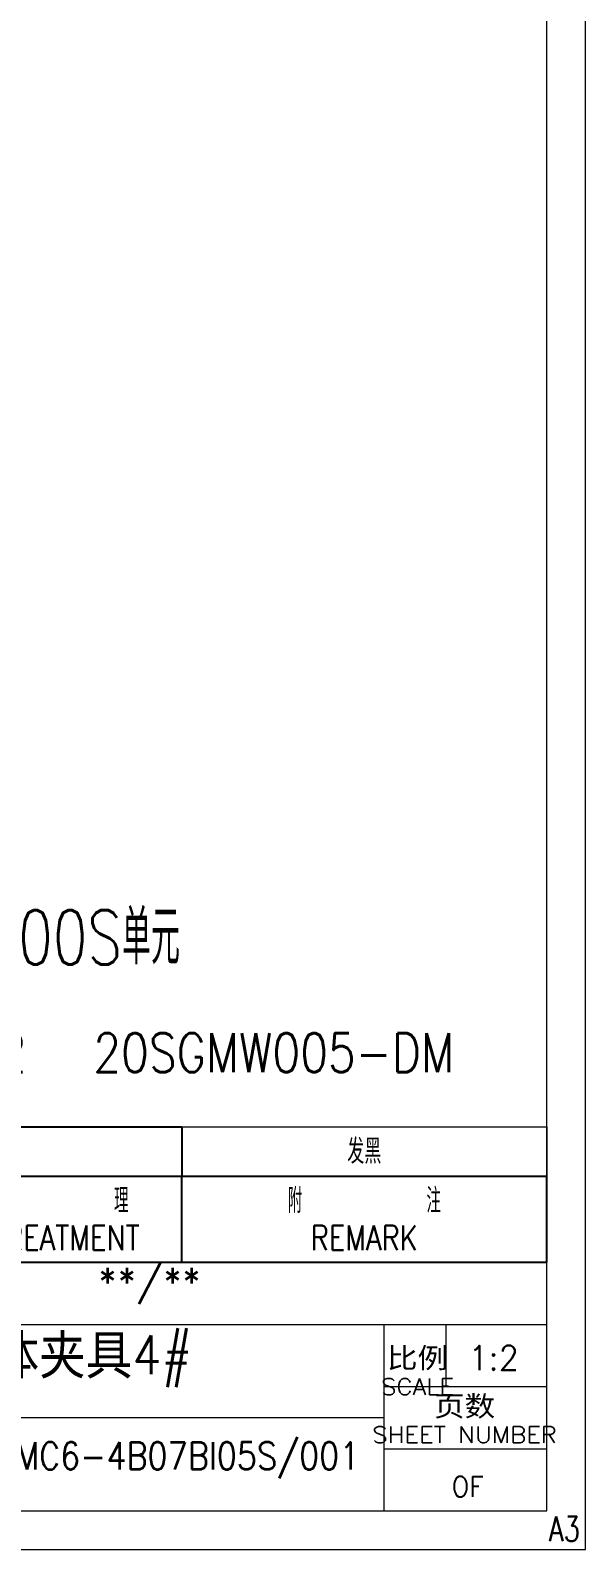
# Model space of a CAD drawing. Header units: millimetres. Extents: x 0 to 420, y 0 to 297.
# Drawn here: x 348.5 to 420, y 0 to 195.6 of the extents above; entities that cross this region are included whole.
import ezdxf

# ---------------------------------------------------------------- set-up
doc = ezdxf.new("R2010")
doc.units = ezdxf.units.MM
doc.layers.add('101', color=7, linetype='Continuous', true_color=0xffffff)
doc.styles.add('chinesefs', font='simplex.shx', dxfattribs={"bigfont": 'gbcbig.shx'})
doc.styles.add('hzdkt', font='simplex.shx')

# ---------------------------------------------------------------- blocks, each defined once
blk = doc.blocks.new('TabularNote1')
at = {"layer": '101', "color": 72, "linetype": 'Continuous', "lineweight": 25}
for p, q in [((235, 54.46), (243, 54.46)), ((235, 54.46), (235, 48.11)), ((243, 54.46), (243, 48.11)), ((243, 54.46), (283, 54.46)), ((283, 54.46), (283, 48.11)), ((283, 54.46), (313, 54.46)), ((313, 54.46), (313, 48.11)), ((313, 54.46), (338, 54.46)), ((338, 54.46), (338, 48.11)), ((338, 54.46), (368, 54.46)), ((368, 54.46), (368, 48.11)), ((235, 37), (235, 48.11)), ((235, 48.11), (243, 48.11)), ((235, 48.11), (243, 48.11)), ((243, 37), (243, 48.11)), ((243, 48.11), (283, 48.11)), ((243, 48.11), (283, 48.11)), ((283, 37), (283, 48.11)), ((283, 48.11), (313, 48.11)), ((283, 48.11), (313, 48.11)), ((313, 37), (313, 48.11)), ((313, 48.11), (338, 48.11)), ((313, 48.11), (338, 48.11)), ((338, 37), (338, 48.11)), ((338, 48.11), (368, 48.11)), ((338, 48.11), (368, 48.11)), ((368, 37), (368, 48.11)), ((368, 48.11), (415, 48.11)), ((415, 37), (415, 48.11)), ((235, 37), (243, 37)), ((243, 37), (283, 37)), ((283, 37), (313, 37)), ((313, 37), (338, 37)), ((338, 37), (368, 37)), ((368, 37), (415, 37))]:
    blk.add_line(p, q, dxfattribs=at)
at = {"layer": '101', "color": 72, "linetype": 'Continuous', "lineweight": 18}
for p, q in [((368, 54.46), (415, 54.46)), ((415, 54.46), (415, 48.11)), ((368, 48.11), (415, 48.11))]:
    blk.add_line(p, q, dxfattribs=at)
at = {"layer": '101', "color": 72, "linetype": 'Continuous', "lineweight": 18, "char_height": 3.175, "style": 'chinesefs'}
for s, insert, attachment_point in [('\\W2.5594;1', (239, 52.88), 2), ('\\W0.7622;COVER', (244.15, 52.88), 1), ('\\W0.7467;Q235A', (298, 52.88), 2), ('\\W0.9617;发黑', (391.5, 52.88), 2)]:
    blk.add_mtext(s, dxfattribs=dict(at, insert=insert, attachment_point=attachment_point))
at = {"layer": '101', "color": 72, "linetype": 'Continuous', "lineweight": 18, "char_height": 3.175, "attachment_point": 2, "line_spacing_factor": 0.903614, "style": 'chinesefs'}
for s, insert in [('\\W0.9617;序号\\PNO.', (239, 46.53)), ('\\W0.8134;名           称\\PPART NAME', (263, 46.53)), ('\\W0.8223;材       料\\PMATERIAL', (298, 46.53)), ('\\W0.8260; 规     格\\PSPEC', (325.5, 46.53)), ('\\W0.8223;处       理\\PTREATMENT', (353, 46.53)), ('\\W0.8170;附         注\\PREMARK', (391.5, 46.53))]:
    blk.add_mtext(s, dxfattribs=dict(at, insert=insert))

msp = doc.modelspace()

# ---------------------------------------------------------------- linework, layer by layer
at = {"layer": '101', "color": 133, "linetype": 'Continuous', "lineweight": 18}
for p, q in [((420, 0), (420, 297)), ((415, 5), (415, 292)), ((235, 37), (415, 37)), ((235, 29), (415, 29)), ((394, 29), (394, 5)), ((402, 29), (402, 21)), ((394, 21), (415, 21)), ((285, 17), (394, 17)), ((394, 13), (415, 13)), ((25, 5), (415, 5)), ((235, 5), (415, 5)), ((0, 0), (420, 0))]:
    msp.add_line(p, q, dxfattribs=at)

# ---------------------------------------------------------------- block references
at = {"layer": '101', "color": 72, "linetype": 'Continuous', "lineweight": 18}
msp.add_blockref('TabularNote1', (0, 0), dxfattribs=at)

# ---------------------------------------------------------------- texts
at = {"layer": '101', "color": 72, "linetype": 'Continuous', "lineweight": 18, "attachment_point": 7}
for s, insert, char_height, style in [('{\\W0.7417;安装于BYAMC6-3B13BI00S单元}', (278.313, 75.308), 7, 'chinesefs'), ('\\W0.8344;数量：2   20SGMW005-DM', (327.371, 60.929), 5, 'hzdkt'), ('\\W1.0295;**/**', (357.195, 31.62), 3.5052, 'hzdkt'), ('\\W0.8799;CN150M前车体夹具4#', (307.669, 20.91), 5, 'hzdkt'), ('\\W0.9552;1:2', (404.905, 23.106), 3.175, 'chinesefs'), ('\\W0.8610;BYAMC6-4B07BI05S/001', (339.133, 9.15), 3.5052, 'hzdkt'), ('\\W0.9084;\\H2.63;OF\\H3.51;', (402.753, 6.799), 3.5052, 'hzdkt'), ('\\W0.7747;A3', (415.28, 1.079), 3.175, 'chinesefs')]:
    msp.add_mtext(s, dxfattribs=dict(at, insert=insert, char_height=char_height, style=style))
at = {"layer": '101', "color": 72, "linetype": 'Continuous', "lineweight": 18, "char_height": 3.5052, "attachment_point": 8, "line_spacing_factor": 0.903614, "style": 'hzdkt'}
for s, insert in [('\\W1.0963;\\H2.63;比例\\P\\H3.51;\\H2.10;SCALE\\H3.51;', (398.356, 19.935)), ('\\W1.0963;\\H2.63;页数\\H3.51;\\H2.10;\\PSHEET NUMBER\\H3.51;', (404.42, 13.735))]:
    msp.add_mtext(s, dxfattribs=dict(at, insert=insert))

doc.saveas('drawing.dxf')
